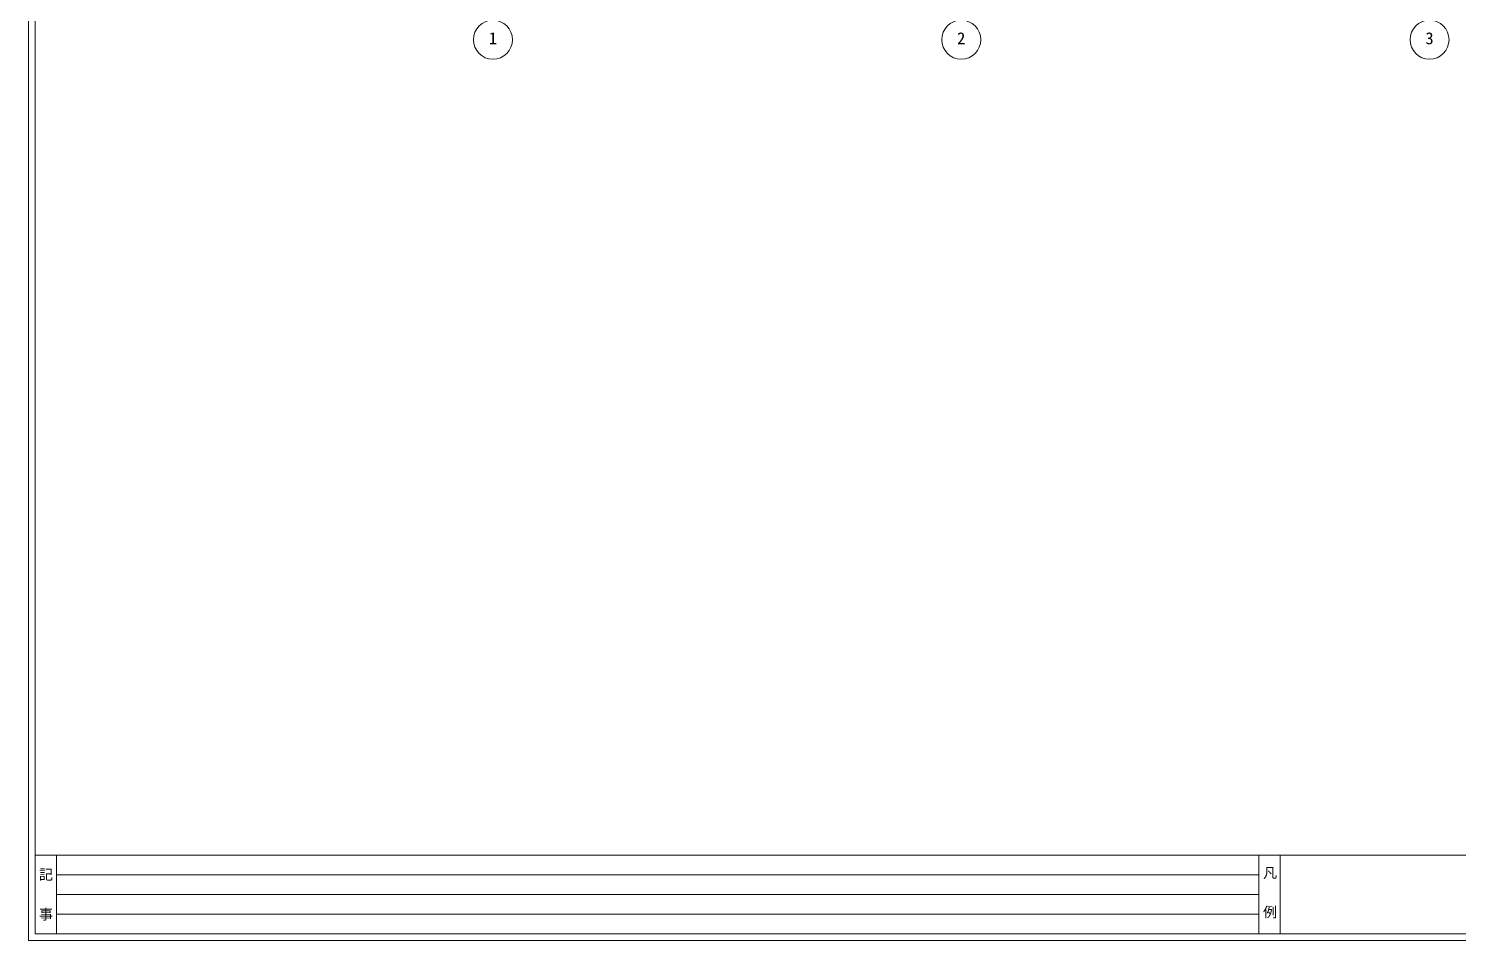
# Model space of a CAD drawing. Units: millimetres at full size. Extents: x -22551 to 92397, y -19340 to 14894.
# Drawn here: x 44673 to 62992, y -19340 to -7660 of the extents above; entities that cross this region are included whole.
import ezdxf
from ezdxf.enums import TextEntityAlignment as Align

# ---------------------------------------------------------------- set-up
doc = ezdxf.new("R2010")
doc.units = ezdxf.units.MM
doc.header["$LTSCALE"] = 70
doc.layers.add('2-0_通芯', color=7, linetype='Continuous', lineweight=15)
doc.layers.add('8-0_9-1', color=7, linetype='Continuous', lineweight=15)
doc.styles.add('ＭＳ ゴシック', font='')
doc.styles.get('ＭＳ ゴシック').set_extended_font_data('MS Gothic')

msp = doc.modelspace()

# ---------------------------------------------------------------- linework, layer by layer
at = {"layer": '2-0_通芯'}
for centre in [(50621.52, -7802.73), (56621.52, -7802.73), (62621.52, -7802.73)]:
    msp.add_circle(centre, 250, dxfattribs=at)
at = {"layer": '8-0_9-1'}
for p, q in [((44672.56, 14893.69), (44672.56, -19340.46)), ((44756.56, 14809.69), (44756.56, -19256.46)), ((44756.56, -18248.46), (92312.86, -18248.46)), ((45029.56, -18248.46), (45029.56, -19256.46)), ((60436.29, -18248.46), (60436.29, -19256.46)), ((60708.98, -18248.46), (60708.98, -19256.46)), ((45029.56, -18500.46), (60436.29, -18500.46)), ((45029.56, -18752.46), (60436.29, -18752.46)), ((45029.56, -19004.46), (60436.29, -19004.46)), ((44672.56, -19340.46), (92396.86, -19340.46)), ((44756.56, -19256.46), (92312.86, -19256.46))]:
    msp.add_line(p, q, dxfattribs=at)

# ---------------------------------------------------------------- texts
at = {"layer": '2-0_通芯', "style": 'ＭＳ ゴシック'}
for s, p in [('1', (50569.02, -7907.73)), ('2', (56569.02, -7907.73)), ('3', (62569.02, -7907.73))]:
    msp.add_text(s, height=154, dxfattribs=at).set_placement(p, align=Align.BOTTOM_LEFT)
at = {"layer": '8-0_9-1', "style": 'ＭＳ ゴシック'}
for s, p in [('記', (44805.53, -18601.92)), ('凡', (60488.91, -18580.02)), ('事', (44805.53, -19111.37)), ('例', (60488.91, -19084.02))]:
    msp.add_text(s, height=132, dxfattribs=at).set_placement(p, align=Align.BOTTOM_LEFT)

doc.saveas('drawing.dxf')
